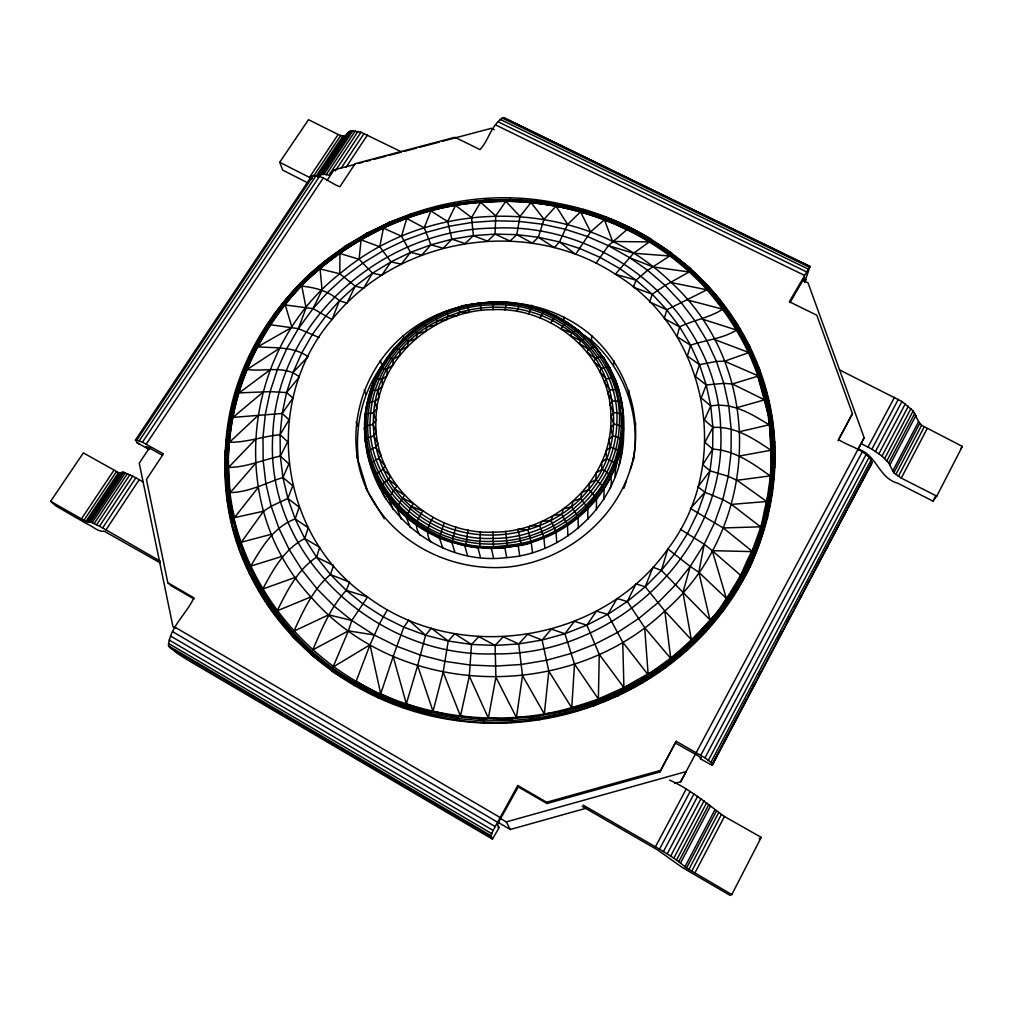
<?xml version="1.0" encoding="UTF-8"?>
<svg xmlns="http://www.w3.org/2000/svg" width="1013" height="1013" viewBox="0 0 1013 1013"><rect width="100%" height="100%" fill="white"/><g stroke="black" fill="none" stroke-linecap="round" stroke-linejoin="round"><path stroke-width="1.5" d="M651.169 240.157L671.48 252.87L672.113 254.415C756.47 314.777 794.838 429.512 763.764 528.33C735.134 628.921 641.913 704.516 539.03 718.85C389.093 745.644 229.065 631.213 225.785 475.92C213.857 301.481 394.006 167.702 559.214 203.613C648.269 220.34 727.98 283.653 759.522 369.276C789.975 449.455 774.59 543.576 722.763 611.472C662.173 692.436 556.34 734.59 456.559 720.56C368.833 708.999 287.312 653.309 249.097 572.839C200.068 474.287 228.9 351.435 306.749 276.777C397.565 191.064 543.766 174.147 651.042 239.081L649.979 241.449L633.594 253.225L615.36 274.206C526.887 215.984 397.944 236.649 332.036 319.538C261.557 401.287 278.36 535.75 367.58 596.936C459.142 665.503 602.178 642.609 667.858 548.957C733.615 463.055 707.859 329.959 615.36 274.206L636.063 280.158L652.22 294.213L666.795 309.839L679.634 326.895L690.575 345.23L699.489 364.642L706.238 384.953L710.746 405.96L712.899 427.423L712.658 449.126L710.012 470.817L704.921 492.242L697.451 513.16L687.637 533.319L674.645 553.782L661.4 570.357L645.256 586.768L627.313 601.494L607.775 614.347L586.894 625.135L564.912 633.745L542.094 640.039L518.732 643.951L495.104 645.42L471.514 644.445L448.253 641.026L425.599 635.24L403.82 627.161L383.193 616.892L362.629 603.634L346.294 590.402L330.441 574.536L316.55 557.188L304.761 538.574L295.176 518.922L287.869 498.485L282.918 477.478L280.322 456.141L280.094 434.742L282.184 413.469L286.565 392.575L293.15 372.278L301.849 352.752L312.536 334.214L326.072 315.638L339.393 300.76L355.246 286.16L372.518 273.155L390.993 261.873L410.518 252.402L430.892 244.829L451.899 239.22L473.362 235.636L495.053 234.104L516.782 234.649L538.334 237.257L559.48 241.93L580.031 248.616L599.785 257.264L619.817 268.635L636.063 280.158L633.328 287.186L652.22 294.213L665.11 285.438L691.588 270.598L690.537 268.47L672.113 254.415L651.169 240.157L628.959 227.9L608.395 245.653L596.049 263.215M230.179 499.928C229.369 472.476 225.481 444.72 232.053 417.584C236.852 392.905 245.298 368.973 256.973 346.712C278.005 306.85 309.446 272.725 346.99 247.856C478.301 157.002 682.661 202.511 749.202 352.22C792.66 442.871 771.931 557.137 703.174 629.529C599.24 746.011 397.906 750.481 293.137 632.188C247.413 581.373 220.758 510.742 229.508 442.263C234.079 379.989 264.76 321.919 308.762 278.334C355.728 235.054 416.672 206.943 480.58 202.283C563.975 194.99 650.739 227.127 706.973 289.794C734.286 321.184 755.723 359.172 764.612 399.856C772.944 430.094 771.602 460.953 769.462 491.875C762.46 511.464 762.498 533.471 751.735 551.591C743.048 567.09 738.692 585.172 726.346 598.379C710.176 625.401 686.257 644.23 663.35 665.072C648.003 674.519 631.504 682.142 616.816 692.613C593.01 700.958 569.255 709.657 544.323 714.038C498.345 721.763 450.671 718.382 406.34 703.858C315.714 674.848 245.665 593.859 230.179 499.928L227.191 500.827M318.234 267.508L320.108 268.952L339.798 273.776C432.602 194.623 583.539 196.687 671.353 282.614C765.967 369.213 760.548 527.355 664.832 610.991C568.508 702.756 398.641 698.527 310.89 596.91C225.342 505.145 242.259 350.105 339.798 273.776L339.925 253.465L338.266 251.857C254.149 309.282 207.462 418.964 231.508 518.998L234.472 517.618L263.519 511.223L271.155 506.247L287.869 498.485L292.77 485.746L282.918 477.478C265.343 483.214 249.299 492.128 230.217 492.609L227.216 493.686M493.027 309.649C552.364 306.698 610.598 355.474 610.915 416.318C613.296 479.466 554.693 532.825 492.964 532.142C432.07 534.927 373.101 482.783 375.912 420.37C376.633 359.425 433.374 309.547 493.027 309.649L493.458 301.899C519.631 301.481 545.969 308.547 567.989 322.83L568.141 323.603M587.857 519.416L587.806 507.918L580.601 498.472L581.88 492.571L588.718 489.418C630.947 440.972 617.702 358.995 562.38 326.313C512.147 293.352 439.325 304.065 400.604 349.966C356.931 396.931 367.048 479.263 421.256 513.794C472.552 550.059 549.856 538.726 588.718 489.418L589.617 483.125L595.809 479.643L596.239 472.982L601.811 469.272L601.684 462.27L606.648 458.42L605.913 451.127L610.295 447.189L608.876 439.655L612.713 435.717L610.548 428.018L613.891 424.118L619.298 425.283L623.476 427.866C627.009 493.597 571.788 553.085 506.703 557.606C435.97 566.508 372.341 509.83 365.3 440.49L368.618 437.553L373.632 435.894L376.266 431.981L372.898 424.384L375.912 420.37L373.392 412.873L376.823 408.809L375.101 401.477L379.001 397.4L378.001 390.309L382.408 386.257L382.053 379.47L386.991 375.519L387.207 369.061L392.702 365.288L393.411 359.197L399.477 355.664L400.604 349.966L407.239 346.75L408.708 341.457L415.887 338.621L417.622 333.746L425.346 331.378L427.283 326.908L435.514 325.084L437.578 320.994L446.277 319.804L448.417 316.069L445.783 311.548C430.006 317.993 415.33 327.186 403.085 339.089L398.831 344.42M591.63 335.708C625.173 365.744 641.622 412.088 633.682 456.521L633.29 460.421C641.178 416.292 624.856 370.264 591.554 340.406L591.63 335.708C539.081 290.326 456.04 291.288 403.263 335.759C360.109 372.556 343.318 435.008 365.921 487.633L367.58 491.28L356.639 455.457M495.053 234.104L510.008 241.005L516.782 234.649L519.986 216.415L505.829 201.308L480.58 202.283L471.577 217.554L473.362 235.636L487.532 241.119L495.053 234.104L495.762 215.832L505.829 201.308C523.493 200.042 541.094 204.119 558.518 205.943L582.348 211.679L605.546 219.479L627.44 229.786M598.366 699.033L599.253 654.36L586.894 625.135L574.422 621.362L564.912 633.745L574.51 664.072L598.366 699.033L599.696 702.693L592.795 706.365L591.617 702.984L598.366 699.033L640.811 679.926L684.206 648.206L720.091 609.256L747.163 564.785L764.549 516.681L771.843 466.904L769.044 417.369L757.623 375.608L724.612 361.223L716.444 361.426L699.489 364.642L687.396 356.032L690.575 345.23C705.96 339.798 722.32 338.899 736.578 330.086L739.376 329.301M591.617 702.984L571.75 707.859L565.469 710.923L544.323 714.038L538.65 716.343L516.44 717.495L511.438 719.179L488.38 718.179L484.125 719.395L484.011 722.978M596.378 509.856L596.518 498.168L588.718 489.418M373.632 435.894L377.9 443.491L375.608 447.265L370.657 449.43L367.39 452.735C376.481 495.192 410.506 530.027 451.861 542.449L455.888 526.975M258.087 487.62L234.472 517.618C215.718 439.921 240.334 356.057 291.871 295.973C340.089 242.474 408.594 207.475 480.58 202.283L495.762 215.832M480.301 303.102L493.584 302.178L480.301 303.102L481.023 310.485M603.824 499.548L604.141 487.633L595.809 479.643M469.323 676.089L471.514 644.445L478.845 636.633L495.104 645.42L495.889 677.228L488.38 718.179L469.323 676.089L460.472 716.115L457.002 717.014L433.02 711.316L430.348 712.063L406.34 703.858L404.44 704.617L380.711 693.842L369.998 644.812L379.255 624.211L387.384 609.674M613.587 365.199L613.827 360.653M232.382 518.681L232.015 525.367L248.793 567.584L260.848 590.744L275.359 612.713L292.225 633.239L311.282 652.093L332.378 669.049L355.284 683.902L379.027 696.121L404.035 706.036L430.056 713.519L456.838 718.508L484.1 720.901L511.54 720.674L538.878 717.824L565.824 712.38L592.099 704.402L617.411 693.981L641.52 681.23L664.161 666.301L685.117 649.358L704.174 630.593L721.167 610.219L735.932 588.452L748.354 565.533L753.963 552.971L762.852 527.988L769.044 502.435L772.526 476.604L773.299 450.734L771.4 425.105L766.879 399.945L759.826 375.506L750.354 351.992L738.578 329.618L724.65 308.56L708.72 288.996L690.955 271.091L671.543 254.972L650.675 240.752L628.529 228.533L606.04 218.681L582.741 210.856L558.809 205.095L534.433 201.435L509.818 199.903L485.138 200.485L460.598 203.195L436.375 207.982L412.658 214.845L389.638 223.708L360.096 238.663L338.76 252.414L318.791 268.014L300.355 285.362L283.627 304.318L268.774 324.742L255.947 346.459L241.436 379.305L234.244 402.693L230.913 417.647L227.406 442.694L226.456 468.044L228.102 493.458L232.382 518.681L239.283 543.475L239.334 549.451L248.793 567.584L249.097 572.839L260.848 590.744L260.062 591.301C267.761 607.154 279.613 620.956 291.529 633.948L292.453 636.455L310.662 652.879L311.219 654.74L331.808 669.897L331.884 671.214L354.803 684.801L354.284 685.687M509.906 198.396L509.742 200.764M139.351 444.036L137.072 442.732L135.59 439.769L142.453 442.2L163.41 453.849L146.454 479.516L167.816 582.728L193.901 597.847C186.481 613.891 169.678 627.3 168.5 645.851L176.617 652.942L187.05 659.615L492.457 839.157L491.026 835.75L493.116 830.445L517.77 785.493L546.653 802.233L660.552 770.387L676.215 741.288L704.947 757.825L710.873 762.358L712.266 763.916L712.139 765.385L720.078 749.721M610.117 488.608C613.27 479.225 610.345 472.881 601.811 469.272M574.51 664.072L571.75 707.859L548.818 671.188L542.094 640.039L551.325 629.136L564.912 633.745M615.182 477.161C614.448 464.587 621.007 453.469 622.425 441.187C624.249 428.524 624.071 415.659 621.931 403.047L617.829 401.186L612.498 401.034L609.991 404.694L613.815 412.519L621.248 413.811L623.565 416.216M457.927 308.446C462.017 303.723 473.983 305.065 480.301 302.798L474.666 304.419M621.817 408.125L622.121 403.87L619.184 390.955L615.17 379.242L609.32 367.453L606.205 367.175L601.393 368.428L599.709 371.556L606.243 378.887L611.282 378.077L614.524 378.634C646.598 452.634 585.033 539.701 507.222 545.311C428.499 558.328 348.269 482.948 367.339 402.794L370.176 401.642L375.101 401.477M618.994 465.322C621.855 454.672 620.513 449.759 610.295 447.189M599.696 702.693C665.06 678.558 718.521 628.187 750.139 566.457C776.515 506.728 784.024 437.059 760.7 375.342L732.298 383.965L723.839 383.383L706.238 384.953L695.551 376.557L699.489 364.642M621.526 453.216L623.476 427.866L623.375 415.393M442.744 547.843L439.414 537.89L444.226 522.784M628.529 394.665L628.87 390.309M635.29 427.068L635.695 422.94M480.403 531.673L479.656 547.045L478.009 547.767C434.97 542.968 394.057 515.908 375.494 476.313L378.533 472.311L383.18 469.184L384.978 465.714L378.799 458.408L380.825 454.774L375.608 447.265M359.678 238.068L366.655 233.218L382.256 226.241L383.421 228.128L401.515 236.206L410.518 252.402L401.249 264.152L390.993 261.873L381.774 275.232L372.518 273.155L359.096 259.303L361.084 239.828L359.678 238.068L345.408 245.982L338.266 251.857M548.818 671.188L544.323 714.038L522.505 675.582L518.732 643.951L527.482 634.303L542.094 640.039M457.002 717.014L456.559 720.56M431.183 542.208C424.789 534.104 428.195 524.886 433.133 517.44M505.044 309.991L506.601 302.254M448.253 641.026L431.259 628.225L425.599 635.24L417.647 665.617L433.02 711.316L443.137 672.201L448.253 641.026L454.748 633.745L471.514 644.445M522.505 675.582L516.44 717.495L495.889 677.228M712.468 764.866L872.13 462.042C865.798 449.43 849.287 446.809 838.523 439.553L852.44 413.697L816.795 315.22L789.317 301.709L810.033 266.406L804.601 282.538M382.053 379.47L377.444 378.685L374.797 379.255L370.454 390.841L367.01 404.314L365.161 416.571C366.453 399.565 372.075 383.028 380.331 368.137L387.207 369.061M534.687 199.928L534.244 202.296M680.394 529.28L704.238 544.196L690.208 566.432L675.886 584.45L658.412 602.304L638.962 618.335L617.791 632.315L595.138 644.053L571.281 653.423L546.514 660.261L521.138 664.503L495.484 666.098L469.88 665.009L444.618 661.286L420.04 654.955L396.425 646.129L374.063 634.936L351.802 620.488L334.125 606.091L316.993 588.832L302.001 569.964L289.287 549.755L278.98 528.419L271.155 506.247L265.875 483.48L263.152 460.383L262.975 437.211L265.33 414.216L270.129 391.638L277.309 369.707L286.768 348.637L298.366 328.643L313.03 308.61L327.44 292.58L344.585 276.853L363.224 262.848L383.18 250.692L404.238 240.499L426.207 232.344L448.873 226.317L472.007 222.442L495.395 220.796L518.833 221.366L542.069 224.164L564.887 229.166L587.071 236.346L608.395 245.653L630.061 257.884L647.624 270.294L665.11 285.438L680.901 302.279L694.842 320.678L706.732 340.457L716.444 361.426L723.839 383.383L728.79 406.099L731.209 429.335L731.044 452.836L728.258 476.351L722.826 499.599L714.798 522.303L704.238 544.196L698.805 572.256L709.974 619.893L712.62 622.539M430.348 712.063L429.588 715.545M390.993 261.873L379.736 246.741L383.421 228.128M467.993 529.951L465.955 545.121L464.764 545.754L439.705 537.169M445.821 312.624L445.783 311.548L458.041 307.648L459.699 312.181L457.521 315.587L448.417 316.069M516.934 311.485L519.644 303.887L545.146 311.219L557.213 317.335M358.349 459.32C354.487 424.409 363.338 387.776 385.94 360.552M538.334 237.257L544.019 219.302L556.01 206.082L567.622 224.468L559.48 241.93L554.301 247.628L538.334 237.257L532.344 243.171L516.782 234.649M559.214 203.613L558.518 205.943M691.588 270.598C704.01 281.931 716.47 293.935 725.397 308.18L722.763 309.193C709.391 317.841 693.715 320.019 679.634 326.895L676.937 336.633L690.575 345.23M709.974 619.893L661.4 570.357L667.858 548.957L690.208 566.432L682.939 592.453L691.347 639.785L693.791 642.698M709.417 288.553L666.795 309.839L664.313 318.563L679.634 326.895M404.44 704.617L403.377 707.986M401.515 236.206L406.745 218.453L405.833 216.478L388.954 222.341L382.256 226.241M578.334 528.115L578.068 516.807L571.535 506.715L573.143 501.232L580.601 498.472M417.647 665.617L406.34 703.858L393.171 656.449L403.82 627.161L408.708 620.159L425.599 635.24M274.612 613.346L277.144 610.839C287.148 590.769 297.316 569.99 316.55 557.188L319.703 547.286L304.761 538.574C284.184 549.135 273.282 569.471 262.734 589.06L260.848 590.744M304.761 538.574L308.218 527.735L295.176 518.922C273.51 527.127 261.898 547.045 250.768 566.102L247.97 568.065M652.22 294.213L649.713 302.013L666.795 309.839M803.588 280.69L804.613 277.359L790.039 302.558M310.662 652.879L312.776 649.877C321.868 628.959 330.415 607.281 346.294 590.402L367.58 596.936L351.802 620.488L348.396 630.871L331.808 669.897M393.171 656.449L380.711 693.842L378.191 697.995M633.682 456.521C621.551 515.326 569.027 559.657 510.147 566.799C451.216 573.079 390.777 542.36 365.921 487.633M623.957 488.19L626.414 480.884M630.339 469.184L632.796 461.877M291.529 633.948L293.871 631.188C303.394 610.674 312.776 589.452 330.441 574.536L333.53 565.507L316.55 557.188M295.176 518.922L299.215 507.133L287.869 498.485M567.938 535.864L567.407 524.721L561.633 514.06L563.481 508.982L571.535 506.715M528.596 314.131L531.205 307.977L532.699 307.078L525.557 305.888M268.052 324.413L298.366 328.643L306.053 307.939L301.823 286.173L299.734 284.919M354.803 684.801L369.998 644.812L333.695 666.681M370.695 390.853L380.331 368.137M583.311 209.4L582.348 211.679M706.238 384.953L701.249 397.932L710.746 405.96C732.551 402.174 751.279 413.785 769.082 424.814L772.324 425.105M424.232 227.786L430.842 210.894L447.657 221.543L451.899 239.22L443.188 248.223L430.892 244.829L424.232 227.786L406.745 218.453M301.823 286.173C315.587 287.489 329.01 291.238 339.393 300.76L332.036 319.538L313.03 308.61L285.235 304.976L282.956 303.925M346.294 590.402L349.548 582.146L330.441 574.536M691.347 639.785L664.832 610.991L645.256 586.768L652.992 567.242L661.4 570.357M517.77 785.493L518.276 786.924L546.944 803.524L659.944 771.931L660.552 770.387M659.944 771.931L676.215 741.288M556.745 542.563L555.96 531.572L550.983 520.416L553.009 515.731L561.633 514.06M282.918 477.478L288.92 463.865L280.322 456.141C262.886 459.687 246.779 467.36 228.571 467.411L225.57 468.183M412.772 331.58L412.671 330.808L423.193 323.109L427.283 326.908M710.746 405.96L704.39 419.939L712.899 427.423C735.007 426.118 753.368 438.464 770.956 450.228L774.236 450.823M313.03 308.61L322.058 290.035L320.108 268.952M393.12 509.501L388.561 497.877L396.893 486.063L388.713 479.491C379.546 484.948 380.052 489.963 386.143 499.244M852.44 413.697L838.08 440.756M339.798 273.776L355.246 286.16L346.965 303.077L339.393 300.76M447.657 221.543L455.521 205.487L471.577 217.554M401.199 519.023L396.817 507.602L404.529 495.23L395.361 489.203M672.847 660.995L644.686 627.642L627.313 601.494L635.974 583.855L645.256 586.768M606.774 217.276L605.546 219.479M544.893 548.147L543.829 537.283L539.714 525.709L541.841 521.404L550.983 520.416M388.713 479.491L390.36 476.186L383.18 469.184M539.904 317.905L543.297 312.004L545.146 311.219L537.966 309.256M365.3 440.49L365.376 441.326L364.528 428.119L367.858 425.549L372.898 424.384M410.303 527.71L406.124 516.465L413.177 503.588L403.06 498.231M280.322 456.141L287.692 441.769L280.094 434.742C262.987 436.198 246.893 442.542 229.508 442.263L226.519 442.757M712.139 765.385L700.452 758.851L701.351 757.091M857.91 449.114C876.739 454.343 878.448 478.098 897.911 483.277L933.011 501.144L935.898 495.509M582.272 806.424L657.792 850.059L682.129 867.394L730.107 895.378L731.804 894.568L761.232 837.371L724.434 816.491C706.745 803.537 689.904 789.165 669.517 780.061M933.011 501.144L936.772 496.142L962.35 446.416L921.615 425.283L918.626 421.661L913.156 410.936L901.963 401.49L839.283 369.77M588.515 349.295L579.246 343.394L580.626 340.799L586.008 337.886L587.071 337.924L595.505 347.003L603.723 358.184L595.505 347.003L592.744 347.231L588.515 349.295L587.084 352.055L595.454 358.539L600 356.867L603.545 357.399L609.94 368.023L615.36 380.04L619.374 391.765L617.132 389.726L609.965 389.79L607.787 393.285L612.498 401.034M595.454 358.539L593.922 361.476L601.393 368.428M412.671 330.808L414.57 331.036L417.622 333.746M731.804 894.568L686.535 868.014L716.292 811.286M936.772 496.142L901.279 478.111L893.846 472.767L919.741 423.409M688.827 869.559L718.521 812.869M895.783 474.591L921.615 425.283M691.651 871.332L721.307 814.655M898.316 476.427L924.122 427.119M694.791 873.193L724.434 816.491M901.279 478.111L927.06 428.778M686.535 868.014L678.773 861.67L708.91 804.411M893.846 472.767L888.654 462.966L914.828 413.228M680.508 863.051L710.569 805.905M889.857 465.043L915.98 415.381M684.965 866.824L714.785 810.02M892.694 471.07L918.626 421.661M720.813 748.328L746.568 699.426M748.037 696.627L754.66 684.054L753.279 686.333M678.773 861.67L670.669 856.074L701.034 798.611M888.654 462.966L882.006 456.065L908.357 406.175M673.797 858.138L704.098 800.726M884.678 458.433L910.978 408.581M676.519 860.024L706.732 802.676M886.907 460.75L913.156 410.936M670.669 856.074L659.514 849.185L690.018 791.71M882.006 456.065L871.864 449.177L898.341 399.287M708.378 760.282L869.154 457.243M663.452 851.54L693.918 794.053M710.873 762.358L871.205 459.801M875.523 451.393L901.963 401.49M753.317 686.08L754.799 683.294M759.218 674.937L760.7 672.151M778.402 638.709L782.087 631.745M786.519 623.388L790.203 616.423M794.635 608.066L796.104 605.28M799.801 598.316L801.27 595.53M807.905 582.994L809.387 580.208M816.022 567.66L818.973 562.088M712.266 763.916L872.13 462.042M667.2 853.858L697.615 796.37M878.929 453.697L905.331 403.794M674.62 783.467L680.711 781.77L686.118 771.589L506.259 821.91L499.422 817.909M857.593 450.127L864.19 437.755L808.007 282.83L802.334 280.069M700.819 755.192L862.291 451.861M659.514 849.185L655.462 846.817L686.004 789.393M860.974 443.542L868.014 447.1L894.517 397.261M704.947 757.825L866.115 454.533M823.29 554.453L827.735 546.121M829.204 543.335L838.827 525.278M840.296 522.505L846.957 509.995M848.438 507.222L858.049 489.165M680.711 781.77L695.766 753.507M696.286 752.532L864.19 437.755M858.695 487.949L867.255 472.045M712.899 427.423L704.909 442.276L712.658 449.126C734.818 450.316 752.773 463.435 770.184 475.882L773.463 476.781M867.837 470.994L871.864 463.789M532.509 552.554L531.154 541.778L527.938 529.888L530.116 525.924L539.714 525.709M596.239 348.257L587.755 339.14L578.195 330.111L576.739 329.757L571.889 333.112L570.509 335.582L580.626 340.799M518.276 786.924L498.928 821.568L497.56 825L499.13 827.583L492.457 839.157M367.339 402.794L367.01 404.314M606.243 378.887L604.343 382.192L609.965 389.79M403.085 339.089L405.263 339.076L408.708 341.457M819.72 560.696L822.556 555.846M650.017 677.216L622.742 642.153L607.775 614.347L617.044 598.556L627.313 601.494M372.518 273.155L363.616 288.249L355.246 286.16M280.094 434.742L289.047 419.737L282.184 413.469L230.052 417.622M393.411 359.197L389.321 357.564L386.662 358.121L386.751 358.906L394.677 347.738L400.604 349.966M374.797 379.255L374.519 380.66M628.959 227.9L629.402 227.191M379.989 368.694L386.979 357.602M380.901 368.162L384.244 362.869M810.033 266.406L503.613 117.622C491.66 123.573 488.823 140.3 479.997 149.595L454.976 137.299L355.145 163.688L339.95 186.683C330.719 183.809 322.096 174.135 311.814 175.819L311.27 178.896M712.658 449.126L702.756 464.676L710.012 470.817L728.258 476.351L737.046 480.289L766.714 501.498L769.981 502.701M550.73 322.767L554.871 317.196L557.061 316.562L545.69 312.143L551.452 314.739M149.747 447.404L139.262 463.194L172.982 626.768L175.718 628.377M327.034 180.441L334.024 169.918L355.411 164.271M132.716 476.161L123.687 472.286L120.661 473.134L118.508 472.59L83.357 452.9L50.65 501.296L85.915 521.48L90.613 521.961L99.489 526.216L132.716 476.161L143.314 481.998M335.265 170.969L360.983 132.222L400.996 151.646M99.489 526.216L102.617 527.938L135.843 477.807M341.001 168.361L364.148 133.437M102.617 527.938L105.985 529.85L139.212 479.668M346.028 167.322L367.453 134.957M85.915 521.48L118.508 472.59M316.778 175.224L342.85 136.122L345.61 135.539L348.333 132.31L351.03 130.854L360.983 132.222M87.321 522.088L119.952 473.109M317.576 176.591L344.547 136.109M87.966 522.202L120.661 473.134M317.727 177.389L345.61 135.539M88.941 521.67L121.877 472.235M348.333 132.31L319.399 175.756L349.46 131.411M89.524 521.657L122.535 472.096M142.453 442.2L319.424 176.503M90.613 521.961L123.687 472.286M320.463 174.945L321.982 174.477L351.03 130.854M92.183 522.581L125.308 472.805M321.982 174.477L323.919 174.363L353.005 130.652M146.189 444.201L323.147 178.161M94.209 523.518L127.385 473.628M323.919 174.363L326.237 174.603L355.36 130.816M96.666 524.734L129.867 474.755M358.032 131.348L328.896 175.198L326.237 174.603M81.344 519.011L113.925 470.235M338.152 134.488L308.496 119.673L279.702 162.295L309.484 177.427L338.152 134.488L342.85 136.122M135.273 440.313L311.814 175.819M136.958 439.908L313.561 175.3M83.864 520.429L116.444 471.602M313.739 175.933L340.672 135.565M139.3 440.744L316.157 175.528M586.894 625.135L596.429 611.118L607.775 614.347M282.184 413.469L292.96 398.046L286.565 392.575L270.129 391.638L236.067 393.006M238.435 543.867L241.335 542.208L263.519 511.223M805.348 280.892L806.12 279.829M960.755 448.607L962.35 446.416M710.012 470.817L697.932 486.848L704.921 492.242L722.826 499.599L731.462 504.398L760.56 526.823L763.764 528.33M613.815 412.519L610.915 416.318L613.891 424.118M386.662 358.121L394.677 347.738M649.396 241.904L612.637 241.499L604.419 219.732L590.566 231.888L575.612 254.326L559.48 241.93M519.986 216.415L531.04 202.575L544.019 219.302M286.565 392.575L299.329 376.937C285.109 364.87 264.064 371.961 247.21 369.479L244.475 369.137M230.217 492.609L255.314 463.688M430.892 244.829L421.788 255.111L410.518 252.402M704.921 492.242L690.448 508.475L723.193 527.95L754.85 553.402M495.104 645.42L503.195 636.822L518.732 643.951M394.386 348.219L403.339 338.646M293.15 372.278L308.053 356.677C293.618 346.269 274.548 348.219 257.783 346.801L255.187 346.205M228.571 467.411L255.175 439.68M567.622 224.468L580.538 211.818L590.566 231.888M473.362 235.636L465.182 243.538L451.899 239.22M672.113 254.415L647.624 270.294L636.063 280.158M229.508 442.263L257.644 415.874M232.965 417.407L262.646 392.5M238.903 393.082L270.116 369.796M759.218 838.815L761.232 837.371M413.924 330.77L416.229 329.136M420.838 325.869L423.143 324.249M247.21 369.479L279.93 348.003M423.029 323.476L445.72 311.865M257.783 346.801L291.959 327.313L285.235 304.976M312.776 649.877L348.396 630.871L374.063 634.936M452.583 541.816C524.038 567.052 611.548 516.149 622.248 440.351L618.095 437.388L612.713 435.717M378.799 458.408L373.974 461.054L370.796 464.714L380.318 488.367M405.833 216.478L412.126 213.426L412.987 215.642M293.871 631.188L328.63 614.828L351.802 620.488M465.955 545.121L479.656 547.045L493.534 547.564L504.879 547.856L507.424 546.678C555.124 543.196 598.873 510.197 615.955 465.625L613.726 462.472L606.648 458.42M479.656 547.045L491.432 548.476C504.398 545.463 518.529 547.716 531.306 542.677M277.144 610.839L310.89 596.91M724.612 361.223L751.19 351.752M262.734 589.06L295.378 577.321M447.062 311.396L457.813 307.686M460.611 307.534L465.98 305.723M250.768 566.102L282.234 556.34M737.464 407.492L764.612 399.856L767.778 399.869M497.978 822.277L510.273 829.482L586.362 808.184M227.849 475.426L224.848 476.047M358.463 163.46L363.047 162.245M366.098 161.434L370.682 160.231M373.734 159.421L385.953 156.192M389.005 155.382L401.224 152.153M404.288 151.342L416.508 148.113M419.559 147.303L439.414 142.061M442.466 141.25L491.343 128.322L494.192 129.715M241.335 542.208L271.585 534.218M459.699 312.181L469.146 312.46L467.424 305.255C411.392 316.398 364.946 368.238 366.086 426.372C365.769 482.657 411.455 532.243 466.069 541.626C521.568 552.895 583.019 525.025 608.61 473.995C634.227 426.182 619.893 362.426 576.739 329.757M499.13 827.583L497.953 827.241M740.022 431.563L769.082 424.814M739.895 455.926L770.956 450.228M227.976 450.912L224.987 451.254M767.031 392.93L763.967 393.247M467.424 305.255L480.377 303.09M737.046 480.289L770.184 475.882M230.495 426.6L227.558 426.663M772.185 417.318L769.044 417.369M731.462 504.398L766.714 501.498M373.392 412.873L368.377 413.532L365.49 414.988L364.604 428.942L364.528 428.119M700.452 758.851L700.224 757.471L696.893 755.09L675.481 743.048M723.193 527.95L760.56 526.823M235.383 402.705L232.496 402.503M774.869 442.225L771.678 441.985M751.735 551.591L712.266 550.667L704.238 544.196M493.306 302.203L519.872 304.179L515.655 303.9M467.322 305.268L470.374 305.42M527.938 529.888L517.972 529.255L521.163 544.374M670.1 256.023L633.594 253.225L608.395 245.653M775.046 467.424L771.843 466.904M242.538 379.419L239.752 378.951M378.001 390.309L371.53 390.284L370.15 392.31M484.125 719.395L460.472 716.115L443.137 672.201M689.359 272.016L653.233 266.963L630.061 257.884M772.653 492.698L769.462 491.875M251.87 356.931L249.198 356.221M671.353 282.614L706.973 289.794M519.238 304.179C540.79 308.028 561.177 317.348 578.36 330.884M687.726 300.025L722.763 309.193M767.702 517.782L764.549 516.681M339.925 253.465L359.096 259.303M263.291 335.417L260.759 334.48M702.174 319.057L736.578 330.086M298.366 328.643L319.006 337.468M361.084 239.828L379.736 246.741M714.52 339.52L748.24 352.283M760.181 542.462L757.104 541.069M571.889 333.112L560.974 328.681L564.026 324.553L567.546 322.463L578.195 330.111M411.721 506.449L422.75 511.021C417.508 519.593 413.076 525.633 420.332 535.472M276.663 315.056L274.295 313.891M309.484 177.427L311.991 178.529M810.248 266.774L503.613 117.622M502.081 117.951L809.248 267.141M500.156 119.357L807.943 268.952M497.991 121.75L806.221 271.712M495.724 124.966L804.183 275.232M506.791 302.532L508.627 303.431M732.298 383.965L764.612 399.856M750.139 566.457L747.163 564.785M307.927 182.96L282.64 170.083L279.702 162.295M868.014 447.1L871.864 449.177M291.871 295.973L289.667 294.606M427.473 531.255L439.414 537.89M162.523 455.369L148.126 447.328L145.707 446.682L149.228 449.569L137.072 442.732M558.581 318.12L562.684 320.463M105.985 529.85L160.282 561.177M583.108 805.069L655.462 846.817M160.067 562.772L104.238 531.205C97.919 532.091 92.259 525.823 86.536 523.658L56.146 506.095L50.65 501.296M356.411 681.394L379.546 694.753M194.091 599.025L170.918 585.603L167.816 582.728M175.122 627.262L499.878 817.377M172.565 631.643L497.32 822.037M170.513 635.974L495.015 826.507M169.095 639.963L493.116 830.445M168.411 643.344L491.761 833.598M168.5 645.851L491.026 835.75M169.361 647.345L490.976 836.751M743.289 577.638L712.266 550.667L726.346 598.379L729.183 600.772M737.629 589.553L734.792 587.591M576.448 330.2L578.967 331.909M581.487 333.606L591.554 340.406M690.208 566.432L698.805 572.256L726.346 598.379M308.762 278.334L306.749 276.777M722.763 611.472L720.091 609.256M587.071 337.924L596.062 347.484M327.186 262.266L325.376 260.531M577.714 329.719L587.755 339.14M609.32 367.453L610.117 368.808L602.95 356.88M705.656 631.998L703.174 629.529M346.99 247.856L345.408 245.982M686.472 650.903L684.206 648.206M724.65 308.56L737.819 324.958L738.578 329.618L749.747 346.56L750.354 351.992L759.522 369.276L759.826 375.506M665.376 667.972L663.35 665.072M599.253 654.36L623.919 687.662L625.553 691.17M368.01 235.231L366.655 233.218M437.578 320.994L434.21 316.803L434.197 317.905M368.377 492.584L384.294 518.77M642.571 683.015L640.811 679.926M390.068 224.468L388.954 222.341M506.259 821.91L510.273 829.482M618.297 695.868L616.816 692.613M370.201 460.054L367.39 452.735M356.107 422.18L357.817 426.283M364.211 389.891L365.858 394.209M380.293 360.527L381.8 365.022M451.861 542.449L454.9 552.3M403.263 335.759L404.263 339.266M374.05 471.121L375.722 476.996M464.764 545.754L467.512 555.542M436.603 208.817L435.995 206.525M566.33 714.406L565.469 710.923M478.009 547.767L480.441 557.517M621.931 403.047L622.121 403.87M615.17 379.242L615.36 380.04M546.653 802.233L546.944 803.524M491.432 548.476L493.559 558.214M504.879 547.856L506.703 557.606M518.225 545.918L519.732 555.719M538.65 716.343L539.195 719.876M460.371 201.701L460.725 204.044M507.424 546.678L505.538 531.331M664.832 610.991L670.657 657.855M493.534 547.564L492.964 532.142M531.85 305.204L532.04 307.648M644.686 627.642L648.105 673.886M511.438 719.179L511.654 722.75M485.075 198.979L485.164 201.359M563.722 316.879L563.861 321.703M622.742 642.153L623.919 687.662M622.64 430.284L622.729 440.997M720.636 427.904C728.157 550.274 615.018 655.766 495.218 653.841C376.988 658.222 264.912 556.593 272.75 435.451C276.524 321.096 382.939 228.318 495.154 228.115C607.268 222.417 717.419 313.207 720.636 427.904M368.377 413.532C359.944 483.062 424.966 544.804 493.128 541.373C556.441 541.854 617.12 489.887 619.298 425.283C623.932 357.272 559.556 299.582 493.192 303.204C432.209 303.33 373.721 351.625 368.377 413.532M370.682 413.089C362.439 481.264 426.207 541.765 493.04 538.397C555.099 538.865 614.587 487.949 616.765 424.612C621.349 357.893 558.201 301.292 493.103 304.85C433.285 304.964 375.899 352.347 370.682 413.089"/></g></svg>
